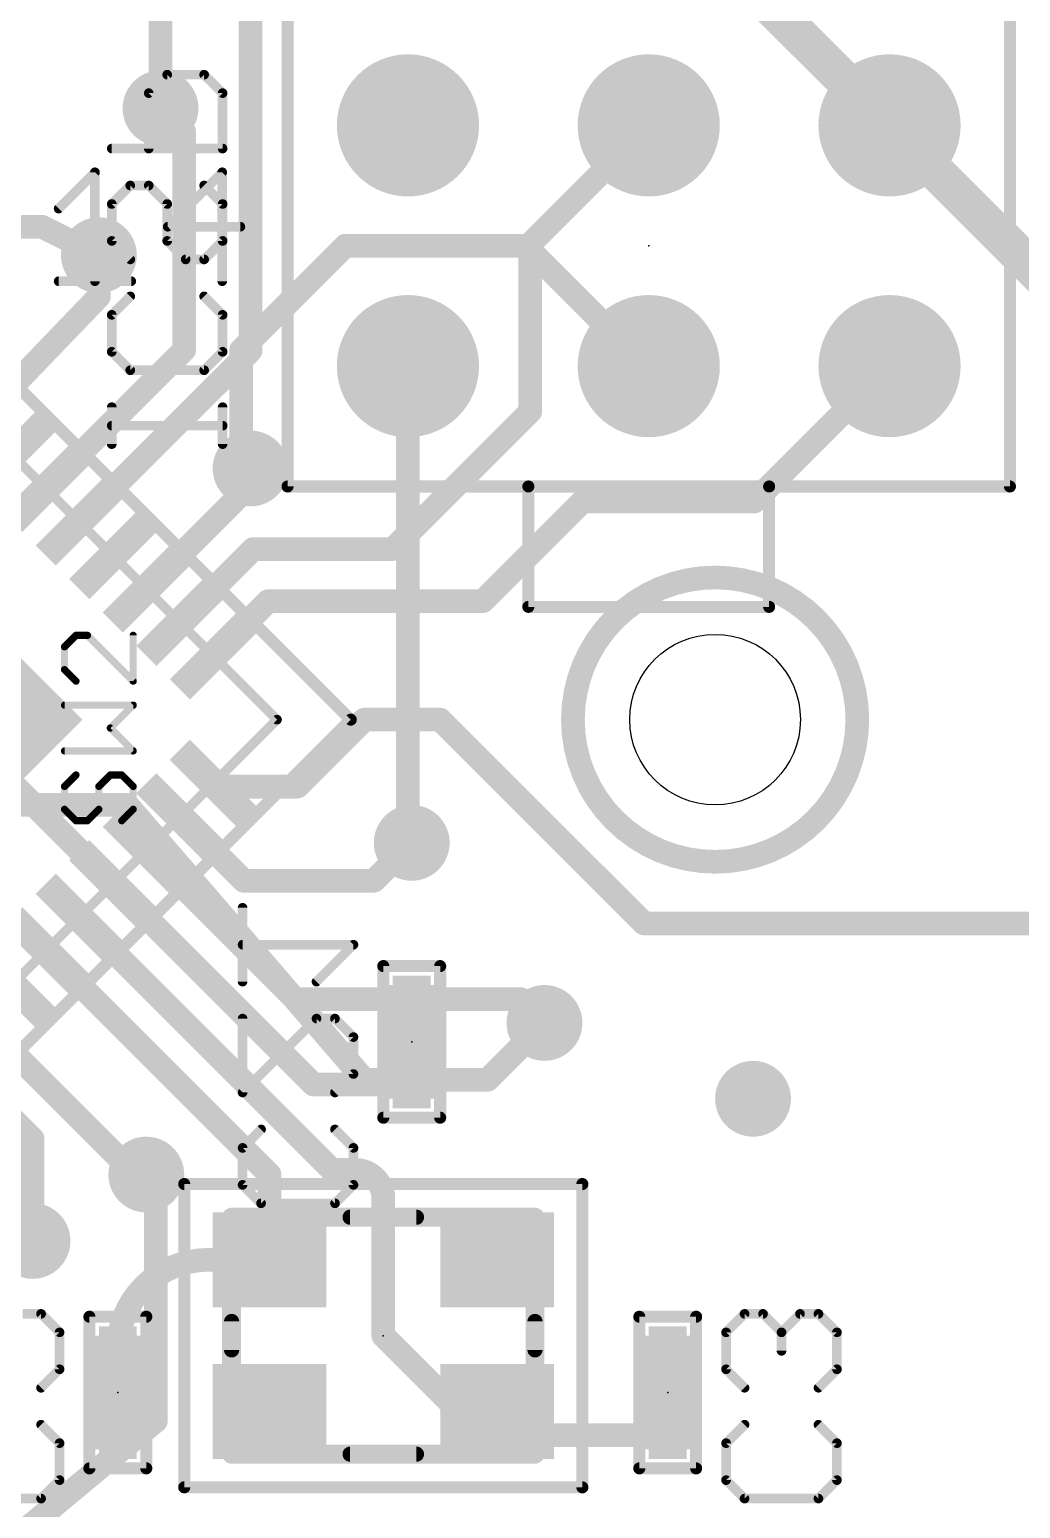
# Model space of a CAD drawing. Extents: x -10.2 to 70.2, y -5.2 to 30.2.
# Drawn here: x 42.77 to 53.22, y 2.68 to 18.28 of the extents above; entities that cross this region are included whole.
import ezdxf

# ---------------------------------------------------------------- set-up
doc = ezdxf.new("R2010")
doc.units = 0
for name, color, linetype in [('1', 22, 'CONTINUOUS'), ('16', 175, 'CONTINUOUS'), ('17', 82, 'CONTINUOUS'), ('18', 82, 'CONTINUOUS'), ('20', 7, 'CONTINUOUS'), ('22', 253, 'CONTINUOUS'), ('24', 7, 'CONTINUOUS'), ('25', 253, 'CONTINUOUS'), ('26', 253, 'CONTINUOUS'), ('40', 175, 'CONTINUOUS'), ('52', 253, 'CONTINUOUS')]:
    doc.layers.add(name, color=color, linetype=linetype)

# ---------------------------------------------------------------- blocks, each defined once
blk = doc.blocks.new('RECT')
blk.add_solid([(-0.5, -0.5), (0.5, -0.5), (-0.5, 0.5), (0.5, 0.5)])
blk = doc.blocks.new('ROUNDP')
at = {"const_width": 0.5}
blk.add_lwpolyline([(0, -0.25, 1), (0, 0.25, 1), (0, -0.25)], format="xyb", dxfattribs=at)
blk = doc.blocks.new('ROUNDV')
at = {"const_width": 0.5}
blk.add_lwpolyline([(0, -0.25, 1), (0, 0.25, 1), (0, -0.25)], format="xyb", dxfattribs=at)

msp = doc.modelspace()

# ---------------------------------------------------------------- linework, layer by layer
at = {"layer": '1', "const_width": 0.25}
for points in [[(44.15, 17.45), (44.15, 18.6)], [(42.9, 16.2), (41.2, 16.2)], [(43.5, 15.9), (42.9, 16.2)], [(45, 14.9), (46.1, 16)], [(46.1, 16), (48, 16)], [(48, 16), (49.27, 14.73)], [(45, 13.75), (45, 14.9)], [(46.76, 9.76), (46.76, 14.73)], [(49.27, 14.73), (49.3, 14.73)], [(45.1, 13.65), (45, 13.75)], [(43.8, 10.1), (41, 10.1)], [(46.3, 7.2), (43.8, 10.1)], [(46.8, 9.7), (46.76, 9.76)], [(47.6, 7.2), (48.2, 7.8)], [(46.3, 7.2), (47.6, 7.2)], [(44.1, 6.05), (44, 6.2)], [(44.1, 3.6), (44.1, 6.05)], [(42.8, 5.5), (42.6, 5.3)], [(44.1, 3.6), (42.3, 2.1)]]:
    msp.add_lwpolyline(points, dxfattribs=at)
at = {"layer": '1', "const_width": 0.125}
for points in [[(44.0875, 17.45, 1), (44.2125, 17.45)], [(42.928, 16.2559, 1), (42.872, 16.1441)], [(42.9, 16.1375, 1), (42.9, 16.2625)], [(46.1, 16.0625, 1), (46.1, 15.9375)], [(46.1442, 15.9558, 1), (46.0558, 16.0442)], [(48.0442, 16.0442, 1), (47.9558, 15.9558)], [(48, 15.9375, 1), (48, 16.0625)], [(43.472, 15.8441, 1), (43.528, 15.9559)], [(45.0625, 14.9, 1), (44.9375, 14.9)], [(44.9558, 14.9442, 1), (45.0442, 14.8558)], [(46.8225, 14.73, 1), (46.6975, 14.73)], [(49.27, 14.7925, 1), (49.27, 14.6675)], [(49.2258, 14.6858, 1), (49.3142, 14.7742)], [(49.3, 14.6675, 1), (49.3, 14.7925)], [(45.0442, 13.7942, 1), (44.9558, 13.7058)], [(44.9375, 13.75, 1), (45.0625, 13.75)], [(45.0558, 13.6058, 1), (45.1442, 13.6942)], [(43.8473, 10.1408, 1), (43.7527, 10.0592)], [(43.8, 10.0375, 1), (43.8, 10.1625)], [(46.812, 9.7947, 1), (46.708, 9.7253)], [(46.6975, 9.76, 1), (46.8225, 9.76)], [(46.748, 9.6653, 1), (46.852, 9.7347)], [(48.2442, 7.7558, 1), (48.1558, 7.8442)], [(46.3, 7.2625, 1), (46.3, 7.1375)], [(46.2527, 7.1592, 1), (46.3473, 7.2408)], [(47.5558, 7.2442, 1), (47.6442, 7.1558)], [(47.6, 7.1375, 1), (47.6, 7.2625)], [(44.052, 6.2347, 1), (43.948, 6.1653)], [(44.1625, 6.05, 1), (44.0375, 6.05)], [(44.048, 6.0153, 1), (44.152, 6.0847)], [(42.8442, 5.4558, 1), (42.7558, 5.5442)], [(44.0375, 3.6, 1), (44.1625, 3.6)], [(44.14, 3.552, 1), (44.06, 3.648)]]:
    msp.add_lwpolyline(points, format="xyb", dxfattribs=at)
at = {"layer": '16'}
for points, const_width in [([(50.11, 19), (51.84, 17.27)], 0.4), ([(45.1, 14.8929), (45.1, 18.7)], 0.25), ([(44.4, 17.2), (44.15, 17.45)], 0.25), ([(44.4, 14.9), (44.4, 17.2)], 0.25), ([(48.05, 16.02), (49.3, 17.27)], 0.25), ([(51.84, 17.27), (54.85, 14.26)], 0.4), ([(48.05, 14.25), (48.05, 16.02)], 0.25), ([(43.5, 15.4642), (43.5, 15.9)], 0.25), ([(42.2678, 14.182), (43.5, 15.4642)], 0.25), ([(42.9749, 13.4749), (44.4, 14.9)], 0.25), ([(43.3284, 13.1213), (45.1, 14.8929)], 0.25), ([(50.41, 13.3), (51.84, 14.73)], 0.25), ([(46.6, 12.8), (48.05, 14.25)], 0.25), ([(45, 13.3787), (45.1, 13.65)], 0.25), ([(44.0355, 12.4142), (45, 13.3787)], 0.25), ([(47.55, 12.25), (48.6, 13.3)], 0.25), ([(48.6, 13.3), (50.41, 13.3)], 0.25), ([(44.3891, 12.0607), (45.1284, 12.8)], 0.25), ([(45.1284, 12.8), (46.6, 12.8)], 0.25), ([(44.7426, 11.7071), (45.2855, 12.25)], 0.25), ([(45.2855, 12.25), (47.55, 12.25)], 0.25), ([(43.682, 9.2322), (41.9142, 11)], 0.25), ([(45.5929, 10.2929), (46.3, 11)], 0.25), ([(46.3, 11), (47.1, 11)], 0.25), ([(47.1, 11), (49.25, 8.85)], 0.25), ([(44.7426, 10.2929), (45.5929, 10.2929)], 0.25), ([(44.3891, 9.9393), (45.0284, 9.3)], 0.25), ([(45.5713, 8.05), (44.0355, 9.5858)], 0.25), ([(46.4, 9.3), (46.8, 9.7)], 0.25), ([(45.0284, 9.3), (46.4, 9.3)], 0.25), ([(45.7642, 7.15), (43.682, 9.2322)], 0.25), ([(45.9571, 6.25), (43.3284, 8.8787)], 0.25), ([(49.25, 8.85), (54.45, 8.85)], 0.25), ([(45.3, 6.2), (42.9749, 8.5251)], 0.25), ([(46.8, 8.05), (45.5713, 8.05)], 0.25), ([(46.8, 8.05), (47.95, 8.05)], 0.25), ([(47.95, 8.05), (48.2, 7.8)], 0.25), ([(48.2, 7.8), (48.15, 7.85)], 0.25), ([(43.85, 6.2358), (42.2678, 7.818)], 0.25), ([(41.9142, 7.4645), (42.8, 6.5787)], 0.25), ([(46.8, 7.15), (45.7642, 7.15)], 0.25), ([(42.8, 6.5787), (42.8, 5.5)], 0.25), ([(44, 6.2358), (43.85, 6.2358)], 0.25), ([(44, 6.2358), (44, 6.2)], 0.25), ([(45.3, 5.3), (45.3, 6.2)], 0.25), ([(46.2, 6.25), (45.9571, 6.25)], 0.25), ([(46.5, 4.5), (46.5, 5.95)], 0.25), ([(44.65, 5.3), (45.3, 5.3)], 0.25), ([(47.3, 3.7), (46.5, 4.5)], 0.25), ([(47.7, 3.7), (47.3, 3.7)], 0.25), ([(47.95, 3.45), (47.7, 3.7)], 0.25), ([(49.5, 3.45), (47.95, 3.45)], 0.25)]:
    msp.add_lwpolyline(points, dxfattribs=dict(at, const_width=const_width))
for points, const_width in [([(44.1942, 17.4942, 1), (44.1058, 17.4058)], 0.125), ([(44.4625, 17.2, 1), (44.3375, 17.2)], 0.125), ([(49.3442, 17.2258, 1), (49.2558, 17.3142)], 0.125), ([(51.9107, 17.3407, 1), (51.7693, 17.1993)], 0.2), ([(51.7693, 17.1993, 1), (51.9107, 17.3407)], 0.2), ([(44.3558, 17.1558, 1), (44.4442, 17.2442)], 0.125), ([(48.1125, 16.02, 1), (47.9875, 16.02)], 0.125), ([(48.0058, 16.0642, 1), (48.0942, 15.9758)], 0.125), ([(43.5625, 15.9, 1), (43.4375, 15.9)], 0.125), ([(43.4375, 15.4642, 1), (43.5625, 15.4642)], 0.125), ([(43.5451, 15.4209, 1), (43.4549, 15.5075)], 0.125), ([(44.4442, 14.8558, 1), (44.3558, 14.9442)], 0.125), ([(45.1442, 14.8487, 1), (45.0558, 14.9371)], 0.125), ([(44.3375, 14.9, 1), (44.4625, 14.9)], 0.125), ([(45.0375, 14.8929, 1), (45.1625, 14.8929)], 0.125), ([(51.8842, 14.6858, 1), (51.7958, 14.7742)], 0.125), ([(48.0942, 14.2058, 1), (48.0058, 14.2942)], 0.125), ([(47.9875, 14.25, 1), (48.1125, 14.25)], 0.125), ([(45.1586, 13.6284, 1), (45.0414, 13.6716)], 0.125), ([(42.9307, 13.5191, 1), (43.0191, 13.4307)], 0.125), ([(44.9414, 13.4003, 1), (45.0586, 13.3571)], 0.125), ([(45.0442, 13.3345, 1), (44.9558, 13.4229)], 0.125), ([(48.6, 13.3625, 1), (48.6, 13.2375)], 0.125), ([(48.6442, 13.2558, 1), (48.5558, 13.3442)], 0.125), ([(50.41, 13.2375, 1), (50.41, 13.3625)], 0.125), ([(50.3658, 13.3442, 1), (50.4542, 13.2558)], 0.125), ([(43.2842, 13.1655, 1), (43.3726, 13.0771)], 0.125), ([(45.1284, 12.8625, 1), (45.1284, 12.7375)], 0.125), ([(45.1726, 12.7558, 1), (45.0842, 12.8442)], 0.125), ([(46.5558, 12.8442, 1), (46.6442, 12.7558)], 0.125), ([(46.6, 12.7375, 1), (46.6, 12.8625)], 0.125), ([(43.9913, 12.4584, 1), (44.0797, 12.37)], 0.125), ([(45.2855, 12.3125, 1), (45.2855, 12.1875)], 0.125), ([(45.3297, 12.2058, 1), (45.2413, 12.2942)], 0.125), ([(47.5058, 12.2942, 1), (47.5942, 12.2058)], 0.125), ([(47.55, 12.1875, 1), (47.55, 12.3125)], 0.125), ([(44.3449, 12.1049, 1), (44.4333, 12.0165)], 0.125), ([(44.6984, 11.7513, 1), (44.7868, 11.6629)], 0.125), ([(46.3, 11.0625, 1), (46.3, 10.9375)], 0.125), ([(46.3442, 10.9558, 1), (46.2558, 11.0442)], 0.125), ([(47.1442, 11.0442, 1), (47.0558, 10.9558)], 0.125), ([(47.1, 10.9375, 1), (47.1, 11.0625)], 0.125), ([(44.7426, 10.3554, 1), (44.7426, 10.2304)], 0.125), ([(45.5487, 10.3371, 1), (45.6371, 10.2487)], 0.125), ([(45.5929, 10.2304, 1), (45.5929, 10.3554)], 0.125), ([(44.4333, 9.9835, 1), (44.3449, 9.8951)], 0.125), ([(44.0797, 9.63, 1), (43.9913, 9.5416)], 0.125), ([(46.8442, 9.6558, 1), (46.7558, 9.7442)], 0.125), ([(45.0284, 9.3625, 1), (45.0284, 9.2375)], 0.125), ([(44.9842, 9.2558, 1), (45.0726, 9.3442)], 0.125), ([(46.3558, 9.3442, 1), (46.4442, 9.2558)], 0.125), ([(46.4, 9.2375, 1), (46.4, 9.3625)], 0.125), ([(43.7262, 9.2764, 1), (43.6378, 9.188)], 0.125), ([(43.6378, 9.188, 1), (43.7262, 9.2764)], 0.125), ([(43.3726, 8.9229, 1), (43.2842, 8.8345)], 0.125), ([(49.25, 8.9125, 1), (49.25, 8.7875)], 0.125), ([(49.2058, 8.8058, 1), (49.2942, 8.8942)], 0.125), ([(43.0191, 8.5693, 1), (42.9307, 8.4809)], 0.125), ([(45.5713, 8.1125, 1), (45.5713, 7.9875)], 0.125), ([(45.5271, 8.0058, 1), (45.6155, 8.0942)], 0.125), ([(46.8, 8.1125, 1), (46.8, 7.9875)], 0.125), ([(46.8, 7.9875, 1), (46.8, 8.1125)], 0.125), ([(47.9942, 8.0942, 1), (47.9058, 8.0058)], 0.125), ([(47.95, 7.9875, 1), (47.95, 8.1125)], 0.125), ([(48.1942, 7.8942, 1), (48.1058, 7.8058)], 0.125), ([(48.1558, 7.7558, 1), (48.2442, 7.8442)], 0.125), ([(48.1558, 7.7558, 1), (48.2442, 7.8442)], 0.125), ([(45.7642, 7.2125, 1), (45.7642, 7.0875)], 0.125), ([(45.72, 7.1058, 1), (45.8084, 7.1942)], 0.125), ([(46.8, 7.0875, 1), (46.8, 7.2125)], 0.125), ([(42.8625, 6.5787, 1), (42.7375, 6.5787)], 0.125), ([(42.7558, 6.5345, 1), (42.8442, 6.6229)], 0.125), ([(43.85, 6.2983, 1), (43.85, 6.1733)], 0.125), ([(43.8058, 6.1916, 1), (43.8942, 6.28)], 0.125), ([(44.0625, 6.2358, 1), (43.9375, 6.2358)], 0.125), ([(43.9375, 6.2, 1), (44.0625, 6.2)], 0.125), ([(44, 6.1733, 1), (44, 6.2983)], 0.125), ([(45.3625, 6.2, 1), (45.2375, 6.2)], 0.125), ([(45.2558, 6.1558, 1), (45.3442, 6.2442)], 0.125), ([(45.9571, 6.3125, 1), (45.9571, 6.1875)], 0.125), ([(45.9129, 6.2058, 1), (46.0013, 6.2942)], 0.125), ([(46.5, 5.95, 0.4142), (46.2, 6.25)], 0.25), ([(46.2, 6.3125, 1), (46.2, 6.1875)], 0.125), ([(46.2, 6.1875, 1), (46.2, 6.3125)], 0.125), ([(46.5625, 5.95, 1), (46.4375, 5.95)], 0.125), ([(46.4375, 5.95, 1), (46.5625, 5.95)], 0.125), ([(42.7375, 5.5, 1), (42.8625, 5.5)], 0.125), ([(44.65, 5.3, 0.4142), (43.7, 4.35)], 0.25), ([(44.65, 5.3625, 1), (44.65, 5.2375)], 0.125), ([(44.65, 5.2375, 1), (44.65, 5.3625)], 0.125), ([(45.2375, 5.3, 1), (45.3625, 5.3)], 0.125), ([(45.3, 5.2375, 1), (45.3, 5.3625)], 0.125), ([(46.5442, 4.5442, 1), (46.4558, 4.4558)], 0.125), ([(46.4375, 4.5, 1), (46.5625, 4.5)], 0.125), ([(43.6375, 4.35, 1), (43.7625, 4.35)], 0.125), ([(47.3, 3.7625, 1), (47.3, 3.6375)], 0.125), ([(47.2558, 3.6558, 1), (47.3442, 3.7442)], 0.125), ([(47.7442, 3.7442, 1), (47.6558, 3.6558)], 0.125), ([(47.7, 3.6375, 1), (47.7, 3.7625)], 0.125), ([(47.95, 3.5125, 1), (47.95, 3.3875)], 0.125), ([(47.9058, 3.4058, 1), (47.9942, 3.4942)], 0.125), ([(49.5, 3.3875, 1), (49.5, 3.5125)], 0.125)]:
    msp.add_lwpolyline(points, format="xyb", dxfattribs=dict(at, const_width=const_width))
at = {"layer": '20'}
msp.add_circle((50, 11), 0.9, dxfattribs=at)
at = {"layer": '22'}
for points, const_width in [([(45.49, 18.54), (45.49, 13.46)], 0.127), ([(53.11, 13.46), (53.11, 18.54)], 0.127), ([(44.2205, 17.8049), (44.0256, 17.61)], 0.1016), ([(44.6103, 17.8049), (44.2205, 17.8049)], 0.1016), ([(44.8052, 17.61), (44.6103, 17.8049)], 0.1016), ([(44.0256, 17.61), (44.0256, 17.0253)], 0.1016), ([(44.8052, 17.0253), (44.8052, 17.61)], 0.1016), ([(43.6358, 17.0253), (44.8052, 17.0253)], 0.1016), ([(46.1569, 11), (40.5, 16.6569)], 0.127), ([(43.8307, 16.6355), (43.6358, 16.4406)], 0.1016), ([(44.0256, 16.6355), (43.8307, 16.6355)], 0.1016), ([(44.2205, 16.4406), (44.0256, 16.6355)], 0.1016), ([(44.6103, 16.6355), (44.8052, 16.4406)], 0.1016), ([(43.6358, 16.4406), (43.6358, 16.0508)], 0.1016), ([(44.2205, 16.0508), (44.2205, 16.4406)], 0.1016), ([(44.8052, 16.4406), (44.8052, 16.0508)], 0.1016), ([(43.6358, 16.0508), (43.8307, 15.8559)], 0.1016), ([(44.4154, 15.8559), (44.2205, 16.0508)], 0.1016), ([(44.8052, 16.0508), (44.6103, 15.8559)], 0.1016), ([(44.6103, 15.8559), (44.4154, 15.8559)], 0.1016), ([(43.6358, 15.2712), (43.8307, 15.4661)], 0.1016), ([(44.6103, 15.4661), (44.8052, 15.2712)], 0.1016), ([(43.6358, 14.8814), (43.6358, 15.2712)], 0.1016), ([(44.8052, 15.2712), (44.8052, 14.8814)], 0.1016), ([(43.8307, 14.6865), (43.6358, 14.8814)], 0.1016), ([(44.8052, 14.8814), (44.6103, 14.6865)], 0.1016), ([(44.6103, 14.6865), (43.8307, 14.6865)], 0.1016), ([(43.6358, 13.9069), (43.6358, 14.2967)], 0.1016), ([(44.8052, 13.9069), (44.8052, 14.2967)], 0.1016), ([(43.6358, 14.1018), (44.8052, 14.1018)], 0.1016), ([(45.49, 13.46), (48.03, 13.46)], 0.127), ([(48.03, 13.46), (50.57, 13.46)], 0.127), ([(48.03, 12.19), (48.03, 13.46)], 0.127), ([(50.57, 13.46), (53.11, 13.46)], 0.127), ([(50.57, 13.46), (50.57, 12.19)], 0.127), ([(50.57, 12.19), (48.03, 12.19)], 0.127), ([(40.5, 5.3431), (46.1569, 11)], 0.127), ([(46.5, 8.4), (46.5, 6.8)], 0.127), ([(47.1, 8.4), (46.5, 8.4)], 0.127), ([(47.1, 6.8), (47.1, 8.4)], 0.127), ([(46.5, 6.8), (47.1, 6.8)], 0.127), ([(44.4, 2.9), (44.4, 6.1)], 0.127), ([(44.4, 6.1), (48.6, 6.1)], 0.127), ([(48.6, 6.1), (48.6, 2.9)], 0.127), ([(46.85, 5.75), (46.15, 5.75)], 0.16), ([(43.4, 4.7), (43.4, 3.1)], 0.127), ([(44, 4.7), (43.4, 4.7)], 0.127), ([(44, 3.1), (44, 4.7)], 0.127), ([(44.9, 4.35), (44.9, 4.65)], 0.16), ([(48.1, 4.35), (48.1, 4.65)], 0.16), ([(49.8, 4.7), (49.2, 4.7)], 0.127), ([(49.2, 4.7), (49.2, 3.1)], 0.127), ([(49.8, 3.1), (49.8, 4.7)], 0.127), ([(46.85, 3.25), (46.15, 3.25)], 0.16), ([(43.4, 3.1), (44, 3.1)], 0.127), ([(49.2, 3.1), (49.8, 3.1)], 0.127), ([(48.6, 2.9), (44.4, 2.9)], 0.127)]:
    msp.add_lwpolyline(points, dxfattribs=dict(at, const_width=const_width))
for points, const_width in [([(44.2205, 17.8303, 1), (44.2205, 17.7795)], 0.0508), ([(44.2385, 17.7869, 1), (44.2025, 17.8228)], 0.0508), ([(44.6283, 17.8228, 1), (44.5923, 17.7869)], 0.0508), ([(44.6103, 17.7795, 1), (44.6103, 17.8303)], 0.0508), ([(44.051, 17.61, 1), (44.0002, 17.61)], 0.0508), ([(44.0076, 17.6279, 1), (44.0436, 17.592)], 0.0508), ([(44.8306, 17.61, 1), (44.7798, 17.61)], 0.0508), ([(44.7872, 17.592, 1), (44.8232, 17.6279)], 0.0508), ([(43.6358, 17.0507, 1), (43.6358, 16.9999)], 0.0508), ([(44.0002, 17.0253, 1), (44.051, 17.0253)], 0.0508), ([(44.7798, 17.0253, 1), (44.8306, 17.0253)], 0.0508), ([(44.8052, 16.9999, 1), (44.8052, 17.0507)], 0.0508), ([(43.8307, 16.6609, 1), (43.8307, 16.6101)], 0.0508), ([(43.8487, 16.6175, 1), (43.8127, 16.6535)], 0.0508), ([(44.0436, 16.6535, 1), (44.0076, 16.6175)], 0.0508), ([(44.0256, 16.6101, 1), (44.0256, 16.6609)], 0.0508), ([(44.6283, 16.6535, 1), (44.5923, 16.6175)], 0.0508), ([(43.6178, 16.4586, 1), (43.6538, 16.4226)], 0.0508), ([(43.6612, 16.4406, 1), (43.6104, 16.4406)], 0.0508), ([(44.2459, 16.4406, 1), (44.1951, 16.4406)], 0.0508), ([(44.2025, 16.4226, 1), (44.2385, 16.4586)], 0.0508), ([(44.8306, 16.4406, 1), (44.7798, 16.4406)], 0.0508), ([(44.7872, 16.4226, 1), (44.8232, 16.4586)], 0.0508), ([(43.6538, 16.0688, 1), (43.6178, 16.0328)], 0.0508), ([(43.6104, 16.0508, 1), (43.6612, 16.0508)], 0.0508), ([(44.2385, 16.0688, 1), (44.2025, 16.0328)], 0.0508), ([(44.1951, 16.0508, 1), (44.2459, 16.0508)], 0.0508), ([(44.7798, 16.0508, 1), (44.8306, 16.0508)], 0.0508), ([(44.8232, 16.0328, 1), (44.7872, 16.0688)], 0.0508), ([(43.8127, 15.8379, 1), (43.8487, 15.8739)], 0.0508), ([(44.4154, 15.8813, 1), (44.4154, 15.8305)], 0.0508), ([(44.3974, 15.8379, 1), (44.4334, 15.8739)], 0.0508), ([(44.5923, 15.8739, 1), (44.6283, 15.8379)], 0.0508), ([(44.6103, 15.8305, 1), (44.6103, 15.8813)], 0.0508), ([(43.8487, 15.4481, 1), (43.8127, 15.4841)], 0.0508), ([(44.6283, 15.4841, 1), (44.5923, 15.4481)], 0.0508), ([(43.6178, 15.2892, 1), (43.6538, 15.2532)], 0.0508), ([(43.6612, 15.2712, 1), (43.6104, 15.2712)], 0.0508), ([(44.8306, 15.2712, 1), (44.7798, 15.2712)], 0.0508), ([(44.7872, 15.2532, 1), (44.8232, 15.2892)], 0.0508), ([(43.6538, 14.8994, 1), (43.6178, 14.8634)], 0.0508), ([(43.6104, 14.8814, 1), (43.6612, 14.8814)], 0.0508), ([(44.7798, 14.8814, 1), (44.8306, 14.8814)], 0.0508), ([(44.8232, 14.8634, 1), (44.7872, 14.8994)], 0.0508), ([(43.8307, 14.7119, 1), (43.8307, 14.6611)], 0.0508), ([(43.8127, 14.6685, 1), (43.8487, 14.7045)], 0.0508), ([(44.5923, 14.7045, 1), (44.6283, 14.6685)], 0.0508), ([(44.6103, 14.6611, 1), (44.6103, 14.7119)], 0.0508), ([(43.6612, 14.2967, 1), (43.6104, 14.2967)], 0.0508), ([(44.8306, 14.2967, 1), (44.7798, 14.2967)], 0.0508), ([(43.6358, 14.1272, 1), (43.6358, 14.0764)], 0.0508), ([(44.8052, 14.0764, 1), (44.8052, 14.1272)], 0.0508), ([(43.6104, 13.9069, 1), (43.6612, 13.9069)], 0.0508), ([(44.7798, 13.9069, 1), (44.8306, 13.9069)], 0.0508), ([(45.4582, 13.46, 1), (45.5218, 13.46)], 0.0635), ([(45.49, 13.4918, 1), (45.49, 13.4283)], 0.0635), ([(48.0618, 13.46, 1), (47.9982, 13.46)], 0.0635), ([(48.03, 13.4918, 1), (48.03, 13.4283)], 0.0635), ([(48.03, 13.4283, 1), (48.03, 13.4918)], 0.0635), ([(50.57, 13.4918, 1), (50.57, 13.4283)], 0.0635), ([(50.6018, 13.46, 1), (50.5382, 13.46)], 0.0635), ([(50.57, 13.4283, 1), (50.57, 13.4918)], 0.0635), ([(53.0782, 13.46, 1), (53.1418, 13.46)], 0.0635), ([(53.11, 13.4283, 1), (53.11, 13.4918)], 0.0635), ([(47.9982, 12.19, 1), (48.0618, 12.19)], 0.0635), ([(48.03, 12.2218, 1), (48.03, 12.1583)], 0.0635), ([(50.5382, 12.19, 1), (50.6018, 12.19)], 0.0635), ([(50.57, 12.1583, 1), (50.57, 12.2218)], 0.0635), ([(46.1793, 10.9775, 1), (46.1344, 11.0225)], 0.0635), ([(46.1344, 10.9775, 1), (46.1793, 11.0225)], 0.0635), ([(46.5, 8.4318, 1), (46.5, 8.3682)], 0.0635), ([(46.5318, 8.4, 1), (46.4682, 8.4)], 0.0635), ([(47.1318, 8.4, 1), (47.0682, 8.4)], 0.0635), ([(47.1, 8.3682, 1), (47.1, 8.4318)], 0.0635), ([(46.5, 6.8318, 1), (46.5, 6.7683)], 0.0635), ([(46.4682, 6.8, 1), (46.5318, 6.8)], 0.0635), ([(47.0682, 6.8, 1), (47.1318, 6.8)], 0.0635), ([(47.1, 6.7683, 1), (47.1, 6.8318)], 0.0635), ([(44.4318, 6.1, 1), (44.3682, 6.1)], 0.0635), ([(44.4, 6.1318, 1), (44.4, 6.0683)], 0.0635), ([(48.6318, 6.1, 1), (48.5682, 6.1)], 0.0635), ([(48.6, 6.0683, 1), (48.6, 6.1318)], 0.0635), ([(46.15, 5.79, 1), (46.15, 5.71)], 0.08), ([(46.85, 5.71, 1), (46.85, 5.79)], 0.08), ([(43.4318, 4.7, 1), (43.3682, 4.7)], 0.0635), ([(43.4, 4.7317, 1), (43.4, 4.6683)], 0.0635), ([(44.0318, 4.7, 1), (43.9682, 4.7)], 0.0635), ([(44, 4.6683, 1), (44, 4.7317)], 0.0635), ([(44.94, 4.65, 1), (44.86, 4.65)], 0.08), ([(48.14, 4.65, 1), (48.06, 4.65)], 0.08), ([(49.2318, 4.7, 1), (49.1683, 4.7)], 0.0635), ([(49.2, 4.7317, 1), (49.2, 4.6683)], 0.0635), ([(49.8318, 4.7, 1), (49.7683, 4.7)], 0.0635), ([(49.8, 4.6683, 1), (49.8, 4.7317)], 0.0635), ([(44.86, 4.35, 1), (44.94, 4.35)], 0.08), ([(48.06, 4.35, 1), (48.14, 4.35)], 0.08), ([(46.15, 3.29, 1), (46.15, 3.21)], 0.08), ([(46.85, 3.21, 1), (46.85, 3.29)], 0.08), ([(43.4, 3.1318, 1), (43.4, 3.0682)], 0.0635), ([(43.3682, 3.1, 1), (43.4318, 3.1)], 0.0635), ([(43.9682, 3.1, 1), (44.0318, 3.1)], 0.0635), ([(44, 3.0682, 1), (44, 3.1318)], 0.0635), ([(49.2, 3.1318, 1), (49.2, 3.0682)], 0.0635), ([(49.1683, 3.1, 1), (49.2318, 3.1)], 0.0635), ([(49.7683, 3.1, 1), (49.8318, 3.1)], 0.0635), ([(49.8, 3.0682, 1), (49.8, 3.1318)], 0.0635), ([(44.3682, 2.9, 1), (44.4318, 2.9)], 0.0635), ([(44.4, 2.9318, 1), (44.4, 2.8683)], 0.0635), ([(48.5682, 2.9, 1), (48.6318, 2.9)], 0.0635), ([(48.6, 2.8683, 1), (48.6, 2.9318)], 0.0635)]:
    msp.add_lwpolyline(points, format="xyb", dxfattribs=dict(at, const_width=const_width))
at = {"layer": '24'}
for p in [(49.3, 16), (46.8, 7.6), (46.5, 4.5), (43.7, 3.9), (49.5, 3.9)]:
    msp.add_point(p, dxfattribs=at)
at = {"layer": '25'}
for points, const_width in [([(43.0753, 16.3921), (43.4584, 16.7752)], 0.1016), ([(43.4584, 16.7752), (43.4584, 15.6258)], 0.1016), ([(44.801, 16.7752), (44.2263, 16.2005)], 0.1016), ([(44.801, 15.6258), (44.801, 16.7752)], 0.1016), ([(44.2263, 16.2005), (44.9925, 16.2005)], 0.1016), ([(43.0753, 15.6258), (43.8416, 15.6258)], 0.1016), ([(43.2582, 11.8894), (43.1375, 11.7686)], 0.0762), ([(43.379, 11.8894), (43.2582, 11.8894)], 0.0762), ([(43.8619, 11.4064), (43.379, 11.8894)], 0.0762), ([(43.8619, 11.8894), (43.8619, 11.4064)], 0.0762), ([(43.1375, 11.7686), (43.1375, 11.5271)], 0.0762), ([(43.1375, 11.5271), (43.2582, 11.4064)], 0.0762), ([(43.8619, 11.1527), (43.1375, 11.1527)], 0.0762), ([(43.6204, 10.9113), (43.8619, 11.1527)], 0.0762), ([(43.8619, 10.6698), (43.6204, 10.9113)], 0.0762), ([(43.1375, 10.6698), (43.8619, 10.6698)], 0.0762), ([(43.2582, 10.4161), (43.1375, 10.2954)], 0.0762), ([(43.4997, 10.2954), (43.6204, 10.4161)], 0.0762), ([(43.6204, 10.4161), (43.7412, 10.4161)], 0.0762), ([(43.7412, 10.4161), (43.8619, 10.2954)], 0.0762), ([(43.1375, 10.2954), (43.1375, 10.0539)], 0.0762), ([(43.4997, 10.0539), (43.4997, 10.2954)], 0.0762), ([(43.8619, 10.2954), (43.8619, 10.0539)], 0.0762), ([(43.1375, 10.0539), (43.2582, 9.9332)], 0.0762), ([(43.379, 9.9332), (43.4997, 10.0539)], 0.0762), ([(43.8619, 10.0539), (43.7412, 9.9332)], 0.0762), ([(43.2582, 9.9332), (43.379, 9.9332)], 0.0762)]:
    msp.add_lwpolyline(points, dxfattribs=dict(at, const_width=const_width))
for points, const_width in [([(43.4838, 16.7752, 1), (43.433, 16.7752)], 0.0508), ([(43.4764, 16.7572, 1), (43.4405, 16.7931)], 0.0508), ([(44.8264, 16.7752, 1), (44.7756, 16.7752)], 0.0508), ([(44.8189, 16.7572, 1), (44.783, 16.7931)], 0.0508), ([(43.0573, 16.41, 1), (43.0933, 16.3741)], 0.0508), ([(44.2083, 16.2185, 1), (44.2442, 16.1825)], 0.0508), ([(44.2263, 16.2259, 1), (44.2263, 16.1751)], 0.0508), ([(44.9925, 16.1751, 1), (44.9925, 16.2259)], 0.0508), ([(43.0753, 15.6512, 1), (43.0753, 15.6004)], 0.0508), ([(43.433, 15.6258, 1), (43.4838, 15.6258)], 0.0508), ([(43.8416, 15.6004, 1), (43.8416, 15.6512)], 0.0508), ([(44.7756, 15.6258, 1), (44.8264, 15.6258)], 0.0508), ([(43.2582, 11.9084, 1), (43.2582, 11.8703)], 0.0381), ([(43.2717, 11.8759, 1), (43.2447, 11.9028)], 0.0381), ([(43.3924, 11.9028, 1), (43.3655, 11.8759)], 0.0381), ([(43.379, 11.8703, 1), (43.379, 11.9084)], 0.0381), ([(43.8809, 11.8894, 1), (43.8428, 11.8894)], 0.0381), ([(43.1565, 11.7686, 1), (43.1184, 11.7686)], 0.0381), ([(43.124, 11.7821, 1), (43.151, 11.7552)], 0.0381), ([(43.151, 11.5406, 1), (43.124, 11.5137)], 0.0381), ([(43.1184, 11.5271, 1), (43.1565, 11.5271)], 0.0381), ([(43.2447, 11.3929, 1), (43.2717, 11.4199)], 0.0381), ([(43.8428, 11.4064, 1), (43.8809, 11.4064)], 0.0381), ([(43.8484, 11.3929, 1), (43.8754, 11.4199)], 0.0381), ([(43.1375, 11.1718, 1), (43.1375, 11.1337)], 0.0381), ([(43.8754, 11.1393, 1), (43.8484, 11.1662)], 0.0381), ([(43.8619, 11.1337, 1), (43.8619, 11.1718)], 0.0381), ([(43.6339, 10.9247, 1), (43.607, 10.8978)], 0.0381), ([(43.607, 10.9247, 1), (43.6339, 10.8978)], 0.0381), ([(43.1375, 10.6888, 1), (43.1375, 10.6507)], 0.0381), ([(43.8484, 10.6563, 1), (43.8754, 10.6833)], 0.0381), ([(43.8619, 10.6507, 1), (43.8619, 10.6888)], 0.0381), ([(43.2717, 10.4026, 1), (43.2447, 10.4296)], 0.0381), ([(43.6204, 10.4352, 1), (43.6204, 10.3971)], 0.0381), ([(43.6339, 10.4026, 1), (43.607, 10.4296)], 0.0381), ([(43.7546, 10.4296, 1), (43.7277, 10.4026)], 0.0381), ([(43.7412, 10.3971, 1), (43.7412, 10.4352)], 0.0381), ([(43.1565, 10.2954, 1), (43.1184, 10.2954)], 0.0381), ([(43.124, 10.3088, 1), (43.151, 10.2819)], 0.0381), ([(43.5187, 10.2954, 1), (43.4806, 10.2954)], 0.0381), ([(43.4862, 10.3088, 1), (43.5132, 10.2819)], 0.0381), ([(43.8809, 10.2954, 1), (43.8428, 10.2954)], 0.0381), ([(43.8484, 10.2819, 1), (43.8754, 10.3088)], 0.0381), ([(43.151, 10.0674, 1), (43.124, 10.0404)], 0.0381), ([(43.1184, 10.0539, 1), (43.1565, 10.0539)], 0.0381), ([(43.4806, 10.0539, 1), (43.5187, 10.0539)], 0.0381), ([(43.5132, 10.0404, 1), (43.4862, 10.0674)], 0.0381), ([(43.8428, 10.0539, 1), (43.8809, 10.0539)], 0.0381), ([(43.8754, 10.0404, 1), (43.8484, 10.0674)], 0.0381), ([(43.2582, 9.9522, 1), (43.2582, 9.9141)], 0.0381), ([(43.2447, 9.9197, 1), (43.2717, 9.9466)], 0.0381), ([(43.3655, 9.9466, 1), (43.3924, 9.9197)], 0.0381), ([(43.379, 9.9141, 1), (43.379, 9.9522)], 0.0381), ([(43.7277, 9.9466, 1), (43.7546, 9.9197)], 0.0381)]:
    msp.add_lwpolyline(points, format="xyb", dxfattribs=dict(at, const_width=const_width))
at = {"layer": '26', "const_width": 0.1016}
for points in [[(45.0158, 8.2355), (45.0158, 9.0151)], [(46.1852, 8.6253), (45.0158, 8.6253)], [(45.7954, 8.2355), (46.1852, 8.6253)], [(45.0158, 7.8457), (45.0158, 7.0661)], [(45.0158, 7.0661), (45.7954, 7.8457)], [(45.7954, 7.8457), (45.9903, 7.8457)], [(45.9903, 7.8457), (46.1852, 7.6508)], [(46.1852, 7.6508), (46.1852, 7.261)], [(46.1852, 7.261), (45.9903, 7.0661)], [(45.0158, 6.4814), (45.2107, 6.6763)], [(45.9903, 6.6763), (46.1852, 6.4814)], [(45.0158, 6.0916), (45.0158, 6.4814)], [(46.1852, 6.4814), (46.1852, 6.0916)], [(45.2107, 5.8967), (45.0158, 6.0916)], [(46.1852, 6.0916), (45.9903, 5.8967)], [(45.9903, 5.8967), (45.2107, 5.8967)], [(42.6954, 4.7304), (42.8903, 4.7304)], [(42.8903, 4.7304), (43.0852, 4.5355)], [(50.3107, 4.7304), (50.1158, 4.5355)], [(50.5056, 4.7304), (50.3107, 4.7304)], [(50.7005, 4.5355), (50.5056, 4.7304)], [(50.8954, 4.7304), (50.7005, 4.5355)], [(51.0903, 4.7304), (50.8954, 4.7304)], [(51.2852, 4.5355), (51.0903, 4.7304)], [(43.0852, 4.5355), (43.0852, 4.1457)], [(50.1158, 4.5355), (50.1158, 4.1457)], [(50.7005, 4.5355), (50.7005, 4.3406)], [(51.2852, 4.1457), (51.2852, 4.5355)], [(43.0852, 4.1457), (42.8903, 3.9508)], [(50.1158, 4.1457), (50.3107, 3.9508)], [(51.0903, 3.9508), (51.2852, 4.1457)], [(42.8903, 3.561), (43.0852, 3.3661)], [(50.1158, 3.3661), (50.3107, 3.561)], [(51.0903, 3.561), (51.2852, 3.3661)], [(43.0852, 3.3661), (43.0852, 2.9763)], [(50.1158, 2.9763), (50.1158, 3.3661)], [(51.2852, 3.3661), (51.2852, 2.9763)], [(43.0852, 2.9763), (42.8903, 2.7814)], [(50.3107, 2.7814), (50.1158, 2.9763)], [(51.2852, 2.9763), (51.0903, 2.7814)], [(42.8903, 2.7814), (42.1107, 2.7814)], [(51.0903, 2.7814), (50.3107, 2.7814)]]:
    msp.add_lwpolyline(points, dxfattribs=at)
at = {"layer": '26', "const_width": 0.0508}
for points in [[(45.0412, 9.0151, 1), (44.9904, 9.0151)], [(45.0158, 8.6507, 1), (45.0158, 8.5999)], [(46.2032, 8.6073, 1), (46.1672, 8.6433)], [(46.1852, 8.5999, 1), (46.1852, 8.6507)], [(45.7774, 8.2535, 1), (45.8134, 8.2175)], [(44.9904, 8.2355, 1), (45.0412, 8.2355)], [(45.0412, 7.8457, 1), (44.9904, 7.8457)], [(45.7954, 7.8711, 1), (45.7954, 7.8203)], [(45.8134, 7.8277, 1), (45.7774, 7.8637)], [(46.0083, 7.8637, 1), (45.9723, 7.8277)], [(45.9903, 7.8203, 1), (45.9903, 7.8711)], [(46.2106, 7.6508, 1), (46.1598, 7.6508)], [(46.1672, 7.6328, 1), (46.2032, 7.6688)], [(46.1598, 7.261, 1), (46.2106, 7.261)], [(46.2032, 7.243, 1), (46.1672, 7.279)], [(44.9978, 7.0841, 1), (45.0338, 7.0481)], [(44.9904, 7.0661, 1), (45.0412, 7.0661)], [(45.9723, 7.0841, 1), (46.0083, 7.0481)], [(45.2287, 6.6583, 1), (45.1927, 6.6943)], [(46.0083, 6.6943, 1), (45.9723, 6.6583)], [(44.9978, 6.4994, 1), (45.0338, 6.4634)], [(45.0412, 6.4814, 1), (44.9904, 6.4814)], [(46.2106, 6.4814, 1), (46.1598, 6.4814)], [(46.1672, 6.4634, 1), (46.2032, 6.4994)], [(45.0338, 6.1096, 1), (44.9978, 6.0736)], [(44.9904, 6.0916, 1), (45.0412, 6.0916)], [(46.1598, 6.0916, 1), (46.2106, 6.0916)], [(46.2032, 6.0736, 1), (46.1672, 6.1096)], [(45.2107, 5.9221, 1), (45.2107, 5.8713)], [(45.1927, 5.8787, 1), (45.2287, 5.9147)], [(45.9723, 5.9147, 1), (46.0083, 5.8787)], [(45.9903, 5.8713, 1), (45.9903, 5.9221)], [(42.9083, 4.7484, 1), (42.8723, 4.7124)], [(42.8903, 4.705, 1), (42.8903, 4.7558)], [(50.3107, 4.7558, 1), (50.3107, 4.705)], [(50.3287, 4.7124, 1), (50.2927, 4.7484)], [(50.5236, 4.7484, 1), (50.4876, 4.7124)], [(50.5056, 4.705, 1), (50.5056, 4.7558)], [(50.8954, 4.7558, 1), (50.8954, 4.705)], [(50.9134, 4.7124, 1), (50.8774, 4.7484)], [(51.1083, 4.7484, 1), (51.0723, 4.7124)], [(51.0903, 4.705, 1), (51.0903, 4.7558)], [(43.1106, 4.5355, 1), (43.0598, 4.5355)], [(43.0672, 4.5175, 1), (43.1032, 4.5535)], [(50.0978, 4.5535, 1), (50.1338, 4.5175)], [(50.1412, 4.5355, 1), (50.0904, 4.5355)], [(50.6825, 4.5535, 1), (50.7185, 4.5175)], [(50.7259, 4.5355, 1), (50.6751, 4.5355)], [(50.6825, 4.5175, 1), (50.7185, 4.5535)], [(51.3106, 4.5355, 1), (51.2598, 4.5355)], [(51.2672, 4.5175, 1), (51.3032, 4.5535)], [(50.6751, 4.3406, 1), (50.7259, 4.3406)], [(43.0598, 4.1457, 1), (43.1106, 4.1457)], [(43.1032, 4.1277, 1), (43.0672, 4.1637)], [(50.1338, 4.1637, 1), (50.0978, 4.1277)], [(50.0904, 4.1457, 1), (50.1412, 4.1457)], [(51.2598, 4.1457, 1), (51.3106, 4.1457)], [(51.3032, 4.1277, 1), (51.2672, 4.1637)], [(42.8723, 3.9688, 1), (42.9083, 3.9328)], [(50.2927, 3.9328, 1), (50.3287, 3.9688)], [(51.0723, 3.9688, 1), (51.1083, 3.9328)], [(42.9083, 3.579, 1), (42.8723, 3.543)], [(50.3287, 3.543, 1), (50.2927, 3.579)], [(51.1083, 3.579, 1), (51.0723, 3.543)], [(43.1106, 3.3661, 1), (43.0598, 3.3661)], [(43.0672, 3.3481, 1), (43.1032, 3.3841)], [(50.0978, 3.3841, 1), (50.1338, 3.3481)], [(50.1412, 3.3661, 1), (50.0904, 3.3661)], [(51.3106, 3.3661, 1), (51.2598, 3.3661)], [(51.2672, 3.3481, 1), (51.3032, 3.3841)], [(43.0598, 2.9763, 1), (43.1106, 2.9763)], [(43.1032, 2.9583, 1), (43.0672, 2.9943)], [(50.1338, 2.9943, 1), (50.0978, 2.9583)], [(50.0904, 2.9763, 1), (50.1412, 2.9763)], [(51.2598, 2.9763, 1), (51.3106, 2.9763)], [(51.3032, 2.9583, 1), (51.2672, 2.9943)], [(42.8723, 2.7994, 1), (42.9083, 2.7634)], [(42.8903, 2.756, 1), (42.8903, 2.8068)], [(50.3107, 2.8068, 1), (50.3107, 2.756)], [(50.2927, 2.7634, 1), (50.3287, 2.7994)], [(51.0723, 2.7994, 1), (51.1083, 2.7634)], [(51.0903, 2.756, 1), (51.0903, 2.8068)]]:
    msp.add_lwpolyline(points, format="xyb", dxfattribs=at)
at = {"layer": '40', "const_width": 0.25}
msp.add_lwpolyline([(50, 9.5, 1), (50, 12.5, 1), (50, 9.5)], format="xyb", dxfattribs=at)
at = {"layer": '52'}
for points, const_width in [([(45.379, 11), (40.5, 15.879)], 0.1016), ([(40.5, 6.121), (45.379, 11)], 0.1016), ([(44.9, 3.25), (44.9, 5.75)], 0.2), ([(44.9, 5.75), (48.1, 5.75)], 0.2), ([(48.1, 5.7), (48.1, 3.25)], 0.2), ([(48.1, 3.25), (44.9, 3.25)], 0.2)]:
    msp.add_lwpolyline(points, dxfattribs=dict(at, const_width=const_width))
for points, const_width in [([(45.397, 10.982, 1), (45.3611, 11.018)], 0.0508), ([(45.3611, 10.982, 1), (45.397, 11.018)], 0.0508), ([(44.95, 5.75, 1), (44.85, 5.75)], 0.1), ([(44.9, 5.8, 1), (44.9, 5.7)], 0.1), ([(48.15, 5.7, 1), (48.05, 5.7)], 0.1), ([(48.1, 5.7, 1), (48.1, 5.8)], 0.1), ([(44.9, 3.3, 1), (44.9, 3.2)], 0.1), ([(44.85, 3.25, 1), (44.95, 3.25)], 0.1), ([(48.05, 3.25, 1), (48.15, 3.25)], 0.1), ([(48.1, 3.2, 1), (48.1, 3.3)], 0.1)]:
    msp.add_lwpolyline(points, format="xyb", dxfattribs=dict(at, const_width=const_width))

# ---------------------------------------------------------------- block references
at = {"layer": '16'}
for p, xscale, yscale, rotation in [((42.6213, 13.8284), 1.1, 0.3, 225), ((42.9749, 13.4749), 1.1, 0.3, 225), ((40.5, 11), 4, 4, 225), ((43.3284, 13.1213), 1.1, 0.3, 225), ((43.682, 12.7678), 1.1, 0.3, 225), ((44.0355, 12.4142), 1.1, 0.3, 225), ((44.3891, 12.0607), 1.1, 0.3, 225), ((44.7426, 11.7071), 1.1, 0.3, 225), ((44.7426, 10.2929), 1.1, 0.3, 135), ((44.3891, 9.9393), 1.1, 0.3, 135), ((44.0355, 9.5858), 1.1, 0.3, 135), ((43.682, 9.2322), 1.1, 0.3, 135), ((43.3284, 8.8787), 1.1, 0.3, 135), ((42.9749, 8.5251), 1.1, 0.3, 135), ((42.6213, 8.1716), 1.1, 0.3, 135), ((46.8, 8.05), 0.5, 0.4, 270), ((46.8, 7.15), 0.5, 0.4, 270), ((43.7, 4.35), 0.5, 0.4, 270), ((49.5, 4.35), 0.5, 0.4, 90), ((43.7, 3.45), 0.5, 0.4, 270), ((49.5, 3.45), 0.5, 0.4, 90)]:
    msp.add_blockref('RECT', p, dxfattribs=dict(at, xscale=xscale, yscale=yscale, rotation=rotation))
at = {"layer": '16', "xscale": 1.2, "rotation": 180}
for p in [(45.3, 5.3), (47.7, 5.3), (45.3, 3.7), (47.7, 3.7)]:
    msp.add_blockref('RECT', p, dxfattribs=at)
at = {"layer": '17', "xscale": 1.5, "yscale": 1.5, "rotation": 270}
for p in [(46.76, 17.27), (46.76, 17.27), (51.84, 17.27), (51.84, 17.27), (46.76, 14.73), (46.76, 14.73), (51.84, 14.73), (51.84, 14.73)]:
    msp.add_blockref('ROUNDP', p, dxfattribs=at)
at = {"layer": '17', "xscale": 1.5, "yscale": 1.5}
for p in [(49.3, 17.27), (49.3, 17.27), (49.3, 14.73), (49.3, 14.73)]:
    msp.add_blockref('ROUNDP', p, dxfattribs=at)
at = {"layer": '18', "xscale": 0.8, "yscale": 0.8}
for p in [(44.15, 17.45), (44.15, 17.45), (43.5, 15.9), (43.5, 15.9), (45.1, 13.65), (45.1, 13.65), (46.8, 9.7), (46.8, 9.7), (48.2, 7.8), (48.2, 7.8), (50.4, 7), (50.4, 7), (44, 6.2), (44, 6.2), (42.8, 5.5), (42.8, 5.5)]:
    msp.add_blockref('ROUNDV', p, dxfattribs=at)
at = {"layer": '52', "xscale": 1.2, "yscale": 0.6}
for p, rotation in [((46.8, 7.6), 270), ((43.7, 3.9), 270), ((49.5, 3.9), 90)]:
    msp.add_blockref('RECT', p, dxfattribs=dict(at, rotation=rotation))

doc.saveas('drawing.dxf')
